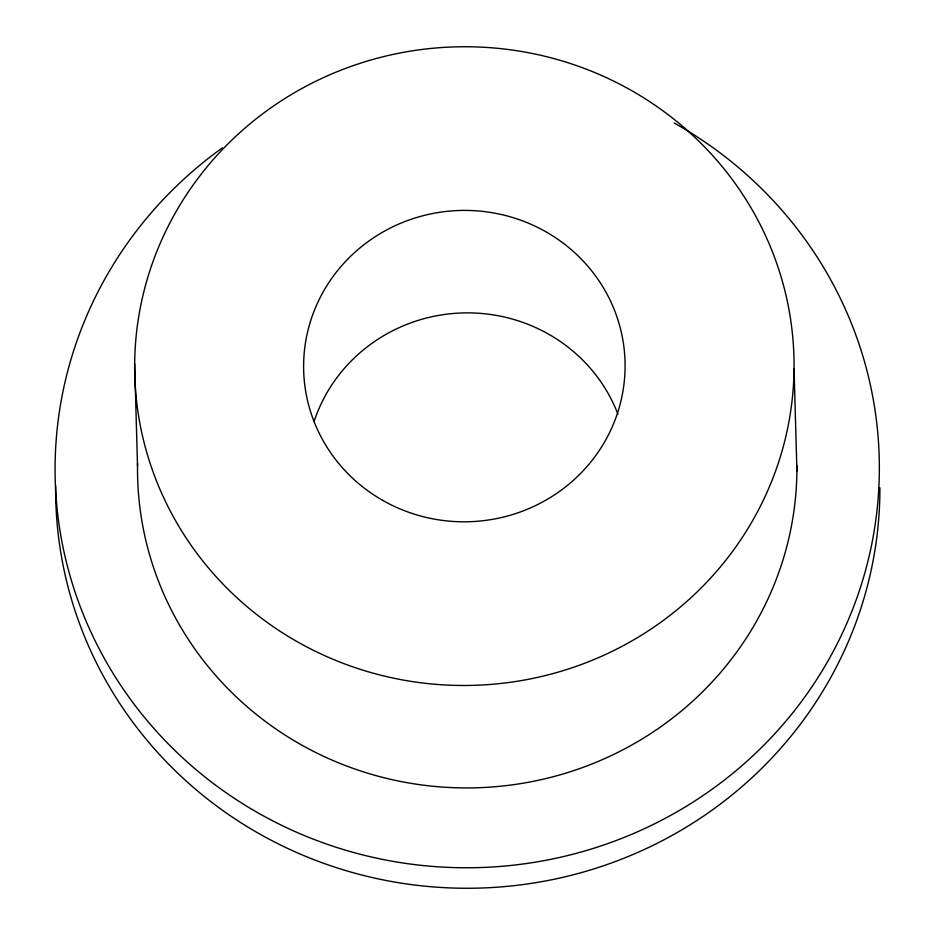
<?xml version="1.0" encoding="UTF-8"?>
<svg xmlns="http://www.w3.org/2000/svg" width="935" height="935" viewBox="0 0 935 935"><rect width="100%" height="100%" fill="white"/><g stroke="black" fill="none" stroke-linecap="round" stroke-linejoin="round"><path stroke-width="1.4" d="M794.049 368.6A329.716 319.361 -1.6 0 1 296.757 641.433A329.716 319.361 -1.6 0 1 302.25 88.287A329.716 319.361 -1.6 0 1 794.049 368.6L796.912 471.065M134.663 363.61L137.515 466.062M796.912 465.35A329.716 319.361 -1.6 0 1 465.525 787.924A329.716 319.361 -1.6 0 1 137.562 463.211M674.205 122.999A412.148 399.198 -1.6 0 1 792.179 713.534A412.148 399.198 -1.6 0 1 171.946 747.579A412.148 399.198 -1.6 0 1 222.448 147.8M314.067 421.545A160.738 155.689 -1.6 0 1 463.491 312.921A160.738 155.689 -1.6 0 1 617.93 414.205M879.917 487.871A412.148 399.198 -1.6 0 1 466.051 888.262A412.148 399.198 -1.6 0 1 55.668 485.931M382.649 500.33A160.738 155.689 -1.6 0 0 625.083 367.326A160.738 155.689 -1.6 0 0 385.325 230.665A160.738 155.689 -1.6 0 0 382.649 500.33"/></g></svg>
